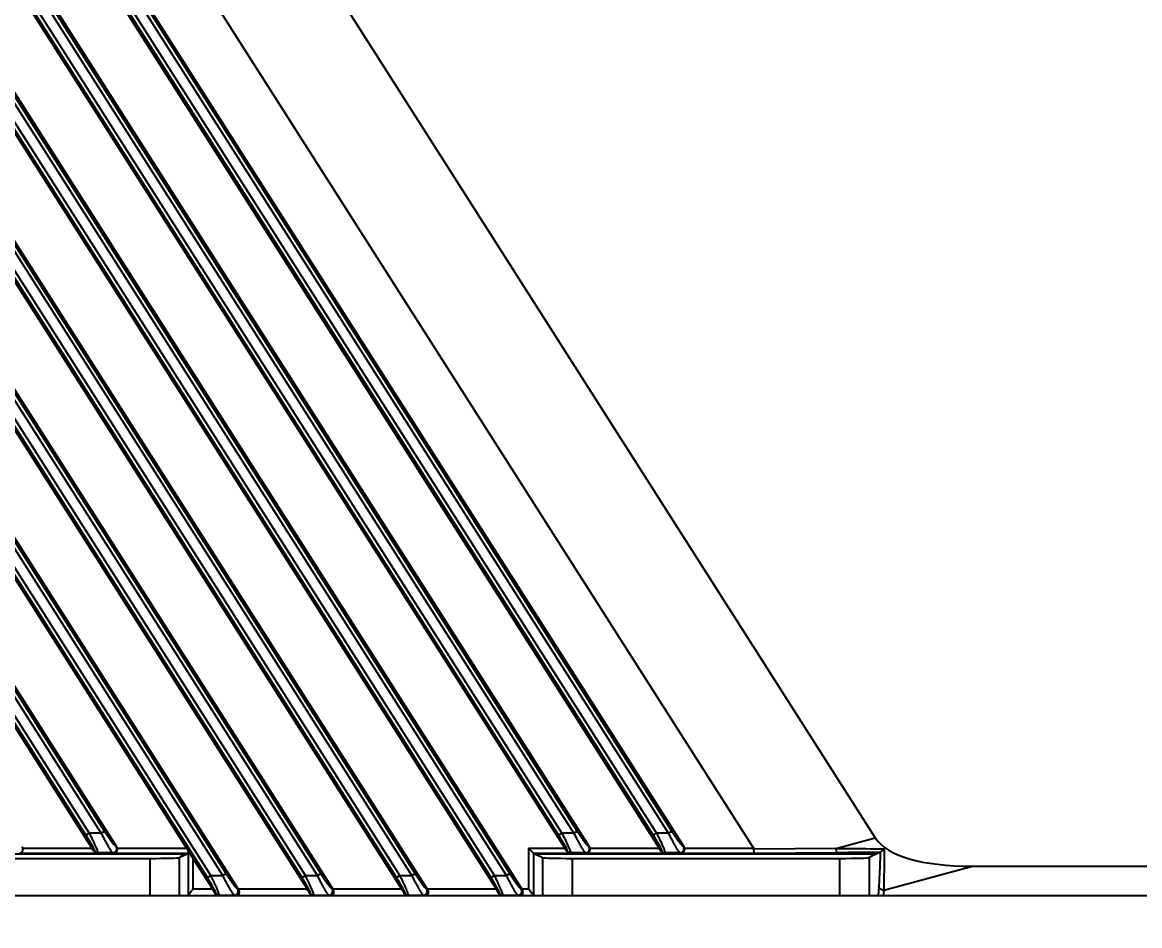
# Model space of a CAD drawing. Header units: millimetres. Extents: x 562 to 17351, y 2396 to 6995.
# Drawn here: x 2586.6 to 2700.1, y 3504.9 to 3596.7 of the extents above; entities that cross this region are included whole.
import ezdxf

# ---------------------------------------------------------------- set-up
doc = ezdxf.new("R2010")
doc.units = ezdxf.units.MM
doc.styles.get("Standard").update_dxf_attribs({"font": 'arial.ttf'})
doc.dimstyles.new('缩小5倍', dxfattribs={"dimtxt": 40, "dimasz": 20, "dimexe": 1, "dimexo": 0.2, "dimgap": 0, "dimtad": 1, "dimtoh": 1, "dimdec": 1, "dimzin": 9, "dimdsep": 46, "dimtxsty": 'Standard', "dimblk": '_FILLED', "dimcen": 0.2, "dimclrd": 256, "dimclre": 256, "dimclrt": 256, "dimadec": 1, "dimazin": 2, "dimtfac": 1, "dimtdec": 1, "dimtofl": 0, "dimtmove": 0, "dimatfit": 3, "dimldrblk": '_FILLED', "dimfxl": 1, "dimtolj": 1, "dimtzin": 0, "dimarcsym": 0})

# ---------------------------------------------------------------- blocks, each defined once
blk = doc.blocks.new('_FILLED')
at = {"color": 0, "linetype": 'ByBlock'}
blk.add_solid([(0, 0), (-1, 0.15), (-1, -0.15)], dxfattribs=at)
blk = doc.blocks.new('*D28')
at = {"lineweight": -2, "transparency": 16777216}
for p, q in [((3031.32, 3532.95), (3031.72, 3532.95)), ((3031.52, 3532.75), (3031.52, 3533.15)), ((2996.33, 3424.59), (3024.11, 3510.13)), ((2595.78, 3424.59), (2996.33, 3424.59))]:
    blk.add_line(p, q, dxfattribs=at)
at = {"layer": 'Defpoints', "color": 0, "transparency": 16777216}
for p in [(3032.76, 3536.76), (3030.28, 3529.15)]:
    blk.add_point(p, dxfattribs=at)
at = {"lineweight": -2, "transparency": 16777216, "xscale": 20, "yscale": 20, "zscale": 20, "rotation": 72.00816518130578}
blk.add_blockref('_FILLED', (3030.28, 3529.15), dxfattribs=at)
at = {"lineweight": 5, "transparency": 16777216, "insert": (2796.05, 3450.88), "char_height": 40, "attachment_point": 5}
blk.add_mtext('\\A1;4-∅8mm [∅3/8"]', dxfattribs=at)

msp = doc.modelspace()

# ---------------------------------------------------------------- linework, layer by layer
at = {"color": 7, "linetype": 'Continuous'}
for p, q in [((2468.914, 3814.088), (2660.863, 3512.788)), ((2485.091, 3809.168), (2673.232, 3513.846)), ((2653.811, 3512.914), (2467.254, 3805.75)), ((2652.225, 3514.315), (2468.571, 3802.594)), ((2652.561, 3514.529), (2468.907, 3802.808)), ((2467.22, 3801.709), (2651.283, 3512.788)), ((2468.235, 3800.463), (2650.668, 3514.101)), ((2468.571, 3800.677), (2651.004, 3514.315)), ((2644.207, 3512.914), (2467.254, 3790.674)), ((2642.957, 3514.529), (2468.907, 3787.732)), ((2467.22, 3786.634), (2641.679, 3512.788)), ((2642.621, 3514.315), (2468.571, 3787.518)), ((2468.571, 3785.602), (2641.4, 3514.315)), ((2468.235, 3785.388), (2641.064, 3514.101)), ((2637.317, 3508.654), (2467.254, 3775.599)), ((2635.762, 3510.005), (2468.571, 3772.443)), ((2636.098, 3510.219), (2468.907, 3772.657)), ((2467.22, 3771.559), (2634.708, 3508.654)), ((2634.205, 3509.791), (2468.235, 3770.313)), ((2634.541, 3510.005), (2468.571, 3770.527)), ((2627.713, 3508.654), (2467.254, 3760.524)), ((2626.158, 3510.005), (2468.571, 3757.367)), ((2626.494, 3510.219), (2468.907, 3757.581)), ((2467.22, 3756.483), (2625.104, 3508.654)), ((2624.601, 3509.791), (2468.235, 3755.237)), ((2624.937, 3510.005), (2468.571, 3755.451)), ((2618.109, 3508.654), (2467.254, 3745.448)), ((2616.554, 3510.005), (2468.571, 3742.292)), ((2616.89, 3510.219), (2468.907, 3742.506)), ((2614.997, 3509.791), (2468.235, 3740.162)), ((2615.333, 3510.005), (2468.571, 3740.376)), ((2471.354, 3734.918), (2615.5, 3508.654)), ((2608.505, 3508.654), (2471.602, 3723.548)), ((2471.354, 3719.843), (2603.262, 3512.788)), ((2606.95, 3510.005), (2472.88, 3720.452)), ((2607.286, 3510.219), (2473.217, 3720.666)), ((2605.729, 3510.005), (2472.88, 3718.536)), ((2605.393, 3509.791), (2472.544, 3718.322)), ((2596.186, 3512.914), (2471.602, 3708.473)), ((2594.6, 3514.315), (2472.88, 3705.377)), ((2594.936, 3514.529), (2473.217, 3705.591)), ((2471.354, 3704.768), (2593.658, 3512.788)), ((2472.544, 3703.246), (2593.044, 3514.101)), ((2472.88, 3703.461), (2593.38, 3514.315)), ((2593.38, 3514.315), (2593.044, 3514.101)), ((2594.6, 3514.315), (2593.38, 3514.315)), ((2594.6, 3514.315), (2594.936, 3514.529)), ((2641.4, 3514.315), (2641.064, 3514.101)), ((2642.621, 3514.315), (2641.4, 3514.315)), ((2642.621, 3514.315), (2642.957, 3514.529)), ((2651.004, 3514.315), (2650.668, 3514.101)), ((2652.225, 3514.315), (2651.004, 3514.315)), ((2652.225, 3514.315), (2652.561, 3514.529)), ((2669.216, 3512.764), (2673.232, 3513.846)), ((2563.67, 3512.202), (2603.272, 3512.202)), ((2586.302, 3512.288), (2594.146, 3512.288)), ((2586.635, 3512.788), (2593.658, 3512.788)), ((2593.842, 3512.483), (2593.901, 3512.501)), ((2594.237, 3512.315), (2594.146, 3512.288)), ((2595.781, 3512.315), (2594.237, 3512.315)), ((2595.906, 3512.288), (2595.781, 3512.315)), ((2595.906, 3512.288), (2603.446, 3512.288)), ((2596.186, 3512.914), (2596.117, 3512.929)), ((2596.239, 3512.788), (2603.262, 3512.788)), ((2602.52, 3511.826), (2603.446, 3512.288)), ((2603.446, 3512.289), (2603.512, 3512.355)), ((2603.446, 3507.991), (2603.446, 3512.289)), ((2638.005, 3512.788), (2638.504, 3512.289)), ((2638.005, 3512.788), (2641.679, 3512.788)), ((2638.005, 3512.788), (2638.005, 3508.654)), ((2638.504, 3512.289), (2638.504, 3507.991)), ((2638.505, 3512.288), (2639.431, 3511.826)), ((2638.505, 3512.288), (2642.167, 3512.288)), ((2638.678, 3512.202), (2673.361, 3512.202)), ((2641.862, 3512.483), (2641.921, 3512.501)), ((2642.257, 3512.315), (2642.167, 3512.288)), ((2643.801, 3512.315), (2642.257, 3512.315)), ((2643.926, 3512.288), (2643.801, 3512.315)), ((2643.926, 3512.288), (2651.771, 3512.288)), ((2644.207, 3512.914), (2644.137, 3512.929)), ((2644.259, 3512.788), (2651.283, 3512.788)), ((2651.466, 3512.483), (2651.525, 3512.501)), ((2651.861, 3512.315), (2651.771, 3512.288)), ((2653.405, 3512.315), (2651.861, 3512.315)), ((2653.53, 3512.288), (2653.405, 3512.315)), ((2653.53, 3512.288), (2660.968, 3512.288)), ((2653.811, 3512.914), (2653.741, 3512.929)), ((2653.864, 3512.788), (2660.863, 3512.788)), ((2669.216, 3512.764), (2660.894, 3512.697)), ((2660.968, 3512.288), (2669.361, 3512.356)), ((2673.733, 3512.387), (2672.608, 3511.826)), ((2567.419, 3511.751), (2599.524, 3511.751)), ((2599.524, 3511.751), (2599.524, 3507.954)), ((2602.52, 3511.826), (2602.52, 3507.954)), ((2603.946, 3511.716), (2605.896, 3508.654)), ((2603.946, 3508.654), (2603.946, 3511.716)), ((2639.431, 3511.826), (2639.431, 3507.954)), ((2642.427, 3511.751), (2669.612, 3511.751)), ((2642.427, 3511.751), (2642.427, 3507.954)), ((2669.612, 3511.751), (2669.612, 3507.954)), ((2672.608, 3511.826), (2672.608, 3507.954)), ((2674.085, 3508.524), (2683.102, 3510.954)), ((2683.102, 3510.954), (2703.289, 3510.954)), ((2605.393, 3509.791), (2605.729, 3510.005)), ((2605.729, 3510.005), (2606.95, 3510.005)), ((2606.95, 3510.005), (2607.286, 3510.219)), ((2614.997, 3509.791), (2615.333, 3510.005)), ((2615.333, 3510.005), (2616.554, 3510.005)), ((2616.554, 3510.005), (2616.89, 3510.219)), ((2624.601, 3509.791), (2624.937, 3510.005)), ((2624.937, 3510.005), (2626.158, 3510.005)), ((2626.158, 3510.005), (2626.494, 3510.219)), ((2634.205, 3509.791), (2634.541, 3510.005)), ((2634.541, 3510.005), (2635.762, 3510.005)), ((2635.762, 3510.005), (2636.098, 3510.219)), ((2603.946, 3508.654), (2605.896, 3508.654)), ((2608.561, 3508.566), (2608.453, 3508.625)), ((2608.505, 3508.654), (2615.5, 3508.654)), ((2618.165, 3508.566), (2618.057, 3508.625)), ((2618.109, 3508.654), (2625.104, 3508.654)), ((2627.769, 3508.566), (2627.661, 3508.625)), ((2627.713, 3508.654), (2634.708, 3508.654)), ((2637.373, 3508.566), (2637.265, 3508.625)), ((2637.317, 3508.654), (2638.005, 3508.654)), ((2673.585, 3508.924), (2673.518, 3507.954)), ((2674.085, 3508.524), (2674.045, 3507.954)), ((3066.52, 3507.954), (2467.02, 3507.954)), ((2606.213, 3508.116), (2606.257, 3508.197)), ((2606.561, 3507.954), (2606.593, 3508.013)), ((2606.593, 3508.013), (2608.117, 3508.013)), ((2608.224, 3507.954), (2608.117, 3508.013)), ((2615.817, 3508.116), (2615.861, 3508.197)), ((2616.165, 3507.954), (2616.197, 3508.013)), ((2616.197, 3508.013), (2617.721, 3508.013)), ((2617.828, 3507.954), (2617.721, 3508.013)), ((2625.421, 3508.116), (2625.465, 3508.197)), ((2625.769, 3507.954), (2625.801, 3508.013)), ((2625.801, 3508.013), (2627.325, 3508.013)), ((2627.432, 3507.954), (2627.325, 3508.013)), ((2635.025, 3508.116), (2635.069, 3508.197)), ((2635.373, 3507.954), (2635.405, 3508.013)), ((2635.405, 3508.013), (2636.929, 3508.013)), ((2637.037, 3507.954), (2636.929, 3508.013))]:
    msp.add_line(p, q, dxfattribs=at)
for centre, radius, start, end in [((2594.238, 3512.715), 0.399, 212.32071, 269.80892), ((2642.259, 3512.715), 0.399, 212.32071, 269.80892), ((2651.863, 3512.715), 0.399, 212.32071, 269.80892), ((2606.595, 3508.415), 0.402, 212.75676, 269.74324), ((2616.199, 3508.415), 0.402, 212.75676, 269.74324), ((2625.803, 3508.415), 0.402, 212.75676, 269.74324), ((2635.407, 3508.415), 0.402, 212.75676, 269.74324)]:
    msp.add_arc(centre, radius, start, end, dxfattribs=at)
at = {"color": 4, "linetype": 'Continuous'}
msp.add_arc((2605.52, 3518.829), 7.25, 246.1092, 249.33201, dxfattribs=at)
at = {"color": 7, "linetype": 'Continuous'}
for centre, major_axis, ratio, start_param, end_param in [((2696.46, 3520.954), (23.565, 6.351), 0.3277947, -3.0391234, -2.2589205), ((2586.242, 3512.701), (0.394, -0.086), 0.9924925, 0.4347232, 0.7775916), ((2593.606, 3512.788), (-0.321, 0.499), 0.0736236, -2.2732475, -1.6180256), ((2595.846, 3512.701), (0.394, -0.086), 0.9924925, 0.4347232, 0.7775916), ((2603.21, 3512.788), (-0.321, 0.499), 0.0736236, -2.666081, -1.6180256), ((2603.445, 3512.788), (0, 0.5), 0.0524078, -3.1154127, -3.0892328), ((2603.946, 3511.634), (-0.499, 0.789), 0.0467525, -1.496981, -0.4489256), ((2638.505, 3512.788), (0, 0.5), 0.0524078, -3.1939525, -3.1677726), ((2641.627, 3512.788), (-0.321, 0.499), 0.0736236, -2.2732475, -1.6180256), ((2643.866, 3512.701), (0.394, -0.086), 0.9924925, 0.4347232, 0.7775916), ((2651.231, 3512.788), (-0.321, 0.499), 0.0736236, -2.2732475, -1.6180256), ((2653.471, 3512.701), (0.394, -0.086), 0.9924925, 0.4347232, 0.7775916), ((2659.233, 3512.788), (1.661, -0.105), 0.2943369, 0.0280453, 0.2115551), ((2599.524, 3511.83), (3, 0), 0.0261859, -1.5707963, -0.0523599), ((2642.427, 3511.83), (3, 0), 0.0261859, -3.0892328, -1.5707963), ((2669.612, 3511.83), (3, 0), 0.0261859, -1.5707963, -0.0523599), ((2605.824, 3508.654), (-0.449, 0.699), 0.0736236, -2.493847, -1.6180256), ((2608.577, 3508.654), (-0.449, 0.699), 0.0736236, 1.5235671, 1.649478), ((2615.428, 3508.654), (-0.449, 0.699), 0.0736236, -2.493847, -1.6180256), ((2618.181, 3508.654), (-0.449, 0.699), 0.0736236, 1.5235671, 1.649478), ((2625.032, 3508.654), (-0.449, 0.699), 0.0736236, -2.493847, -1.6180256), ((2627.785, 3508.654), (-0.449, 0.699), 0.0736236, 1.5235671, 1.649478), ((2634.636, 3508.654), (-0.449, 0.699), 0.0736236, -2.493847, -1.6180256), ((2637.39, 3508.654), (-0.449, 0.699), 0.0736236, 1.5235671, 1.649478), ((2603.434, 3508.654), (0, 0.7), 0.0524078, -3.1415927, -2.8125923), ((2638.516, 3508.654), (0, 0.7), 0.0524078, -3.470593, -3.1415927)]:
    msp.add_ellipse(centre, major_axis=major_axis, ratio=ratio, start_param=start_param, end_param=end_param, dxfattribs=at)
for points, knots in [([(2593.38, 3514.315), (2593.441, 3514.195), (2593.56, 3513.957), (2593.704, 3513.661), (2593.813, 3513.431), (2593.889, 3513.267), (2593.96, 3513.111), (2594.025, 3512.964), (2594.083, 3512.828), (2594.126, 3512.723), (2594.156, 3512.645), (2594.176, 3512.592), (2594.193, 3512.544), (2594.209, 3512.5), (2594.221, 3512.46), (2594.231, 3512.425), (2594.239, 3512.394), (2594.244, 3512.369), (2594.246, 3512.351), (2594.246, 3512.339), (2594.246, 3512.331), (2594.245, 3512.326), (2594.243, 3512.321), (2594.24, 3512.317), (2594.238, 3512.316), (2594.237, 3512.315)], [0, 0, 0, 0, 0.1847264, 0.3644037, 0.4506539, 0.5335197, 0.6122046, 0.6858693, 0.7536434, 0.8146444, 0.8423336, 0.8680089, 0.8915729, 0.9129328, 0.9320092, 0.9487303, 0.9630447, 0.9749194, 0.9843582, 0.9881849, 0.9914385, 0.994155, 0.9963991, 0.9982851, 1, 1, 1, 1]), ([(2595.781, 3512.315), (2595.779, 3512.316), (2595.775, 3512.318), (2595.769, 3512.321), (2595.762, 3512.326), (2595.752, 3512.334), (2595.738, 3512.348), (2595.719, 3512.37), (2595.697, 3512.395), (2595.664, 3512.439), (2595.617, 3512.505), (2595.556, 3512.597), (2595.488, 3512.705), (2595.414, 3512.826), (2595.334, 3512.96), (2595.25, 3513.105), (2595.162, 3513.26), (2595.072, 3513.423), (2594.947, 3513.652), (2594.788, 3513.95), (2594.663, 3514.192), (2594.6, 3514.315)], [0, 0, 0, 0, 0.0024434, 0.0053904, 0.00888, 0.0129329, 0.0227628, 0.0349021, 0.0493224, 0.0659715, 0.105666, 0.15334, 0.2082702, 0.2697063, 0.3369011, 0.409127, 0.4856827, 0.5658959, 0.6491262, 0.822164, 1, 1, 1, 1]), ([(2596.117, 3512.929), (2596.115, 3512.93), (2596.111, 3512.931), (2596.102, 3512.935), (2596.089, 3512.944), (2596.072, 3512.957), (2596.052, 3512.975), (2596.03, 3512.997), (2595.996, 3513.033), (2595.948, 3513.088), (2595.885, 3513.164), (2595.815, 3513.252), (2595.74, 3513.351), (2595.66, 3513.459), (2595.576, 3513.575), (2595.458, 3513.742), (2595.306, 3513.964), (2595.121, 3514.242), (2594.998, 3514.432), (2594.936, 3514.529)], [0, 0, 0, 0, 0.002893, 0.0063222, 0.0148988, 0.0258448, 0.0391519, 0.0547663, 0.072609, 0.1145865, 0.1642519, 0.2207346, 0.2831851, 0.3508038, 0.4228526, 0.498652, 0.6590536, 0.8275237, 1, 1, 1, 1]), ([(2641.4, 3514.315), (2641.461, 3514.195), (2641.581, 3513.957), (2641.724, 3513.661), (2641.833, 3513.431), (2641.909, 3513.267), (2641.98, 3513.111), (2642.045, 3512.964), (2642.103, 3512.828), (2642.146, 3512.723), (2642.177, 3512.645), (2642.196, 3512.592), (2642.214, 3512.544), (2642.229, 3512.5), (2642.242, 3512.46), (2642.252, 3512.425), (2642.259, 3512.394), (2642.264, 3512.369), (2642.267, 3512.351), (2642.267, 3512.339), (2642.266, 3512.331), (2642.265, 3512.326), (2642.263, 3512.321), (2642.261, 3512.317), (2642.258, 3512.316), (2642.257, 3512.315)], [0, 0, 0, 0, 0.1847264, 0.3644037, 0.4506539, 0.5335197, 0.6122046, 0.6858693, 0.7536434, 0.8146444, 0.8423336, 0.8680089, 0.8915729, 0.9129328, 0.9320092, 0.9487303, 0.9630447, 0.9749194, 0.9843582, 0.9881849, 0.9914385, 0.994155, 0.9963991, 0.9982851, 1, 1, 1, 1]), ([(2643.801, 3512.315), (2643.799, 3512.316), (2643.795, 3512.318), (2643.79, 3512.321), (2643.783, 3512.326), (2643.772, 3512.334), (2643.758, 3512.348), (2643.739, 3512.37), (2643.718, 3512.395), (2643.684, 3512.439), (2643.638, 3512.505), (2643.577, 3512.597), (2643.508, 3512.705), (2643.434, 3512.826), (2643.354, 3512.96), (2643.27, 3513.105), (2643.183, 3513.26), (2643.092, 3513.423), (2642.967, 3513.652), (2642.809, 3513.95), (2642.683, 3514.192), (2642.621, 3514.315)], [0, 0, 0, 0, 0.0024434, 0.0053904, 0.00888, 0.0129329, 0.0227628, 0.0349021, 0.0493224, 0.0659715, 0.105666, 0.15334, 0.2082702, 0.2697063, 0.3369011, 0.409127, 0.4856827, 0.5658959, 0.6491262, 0.822164, 1, 1, 1, 1]), ([(2644.137, 3512.929), (2644.135, 3512.93), (2644.131, 3512.931), (2644.122, 3512.935), (2644.11, 3512.944), (2644.092, 3512.957), (2644.073, 3512.975), (2644.051, 3512.997), (2644.016, 3513.033), (2643.968, 3513.088), (2643.905, 3513.164), (2643.836, 3513.252), (2643.761, 3513.351), (2643.681, 3513.459), (2643.597, 3513.575), (2643.479, 3513.742), (2643.326, 3513.964), (2643.141, 3514.242), (2643.018, 3514.432), (2642.957, 3514.529)], [0, 0, 0, 0, 0.002893, 0.0063222, 0.0148988, 0.0258448, 0.0391519, 0.0547663, 0.072609, 0.1145865, 0.1642519, 0.2207346, 0.2831851, 0.3508038, 0.4228526, 0.498652, 0.6590536, 0.8275237, 1, 1, 1, 1]), ([(2651.004, 3514.315), (2651.065, 3514.195), (2651.185, 3513.957), (2651.329, 3513.661), (2651.437, 3513.431), (2651.514, 3513.267), (2651.584, 3513.111), (2651.649, 3512.964), (2651.707, 3512.828), (2651.75, 3512.723), (2651.781, 3512.645), (2651.8, 3512.592), (2651.818, 3512.544), (2651.833, 3512.5), (2651.846, 3512.46), (2651.856, 3512.425), (2651.863, 3512.394), (2651.868, 3512.369), (2651.871, 3512.351), (2651.871, 3512.339), (2651.87, 3512.331), (2651.869, 3512.326), (2651.867, 3512.321), (2651.865, 3512.317), (2651.863, 3512.316), (2651.861, 3512.315)], [0, 0, 0, 0, 0.1847264, 0.3644037, 0.4506539, 0.5335197, 0.6122046, 0.6858693, 0.7536434, 0.8146444, 0.8423336, 0.8680089, 0.8915729, 0.9129328, 0.9320092, 0.9487303, 0.9630447, 0.9749194, 0.9843582, 0.9881849, 0.9914385, 0.994155, 0.9963991, 0.9982851, 1, 1, 1, 1]), ([(2653.405, 3512.315), (2653.403, 3512.316), (2653.4, 3512.318), (2653.394, 3512.321), (2653.387, 3512.326), (2653.377, 3512.334), (2653.362, 3512.348), (2653.343, 3512.37), (2653.322, 3512.395), (2653.289, 3512.439), (2653.242, 3512.505), (2653.181, 3512.597), (2653.112, 3512.705), (2653.038, 3512.826), (2652.959, 3512.96), (2652.875, 3513.105), (2652.787, 3513.26), (2652.696, 3513.423), (2652.571, 3513.652), (2652.413, 3513.95), (2652.287, 3514.192), (2652.225, 3514.315)], [0, 0, 0, 0, 0.0024434, 0.0053904, 0.00888, 0.0129329, 0.0227628, 0.0349021, 0.0493224, 0.0659715, 0.105666, 0.15334, 0.2082702, 0.2697063, 0.3369011, 0.409127, 0.4856827, 0.5658959, 0.6491262, 0.822164, 1, 1, 1, 1]), ([(2653.741, 3512.929), (2653.74, 3512.93), (2653.735, 3512.931), (2653.726, 3512.935), (2653.714, 3512.944), (2653.697, 3512.957), (2653.677, 3512.975), (2653.655, 3512.997), (2653.62, 3513.033), (2653.572, 3513.088), (2653.509, 3513.164), (2653.44, 3513.252), (2653.365, 3513.351), (2653.285, 3513.459), (2653.201, 3513.575), (2653.083, 3513.742), (2652.93, 3513.964), (2652.746, 3514.242), (2652.622, 3514.432), (2652.561, 3514.529)], [0, 0, 0, 0, 0.002893, 0.0063222, 0.0148988, 0.0258448, 0.0391519, 0.0547663, 0.072609, 0.1145865, 0.1642519, 0.2207346, 0.2831851, 0.3508038, 0.4228526, 0.498652, 0.6590536, 0.8275237, 1, 1, 1, 1]), ([(2593.044, 3514.101), (2593.103, 3514.007), (2593.219, 3513.822), (2593.36, 3513.591), (2593.468, 3513.409), (2593.544, 3513.279), (2593.615, 3513.154), (2593.68, 3513.036), (2593.739, 3512.926), (2593.783, 3512.84), (2593.815, 3512.776), (2593.835, 3512.732), (2593.854, 3512.692), (2593.87, 3512.655), (2593.883, 3512.622), (2593.894, 3512.593), (2593.902, 3512.567), (2593.907, 3512.546), (2593.91, 3512.531), (2593.91, 3512.521), (2593.91, 3512.515), (2593.909, 3512.51), (2593.907, 3512.506), (2593.904, 3512.503), (2593.902, 3512.502), (2593.901, 3512.501)], [0, 0, 0, 0, 0.1814375, 0.3586048, 0.4440982, 0.5266153, 0.6053835, 0.6795513, 0.7481905, 0.8103123, 0.8386119, 0.8649014, 0.8890594, 0.9109688, 0.9305265, 0.9476404, 0.9622431, 0.9742957, 0.9838097, 0.9876484, 0.9909096, 0.9936486, 0.9959617, 0.9980055, 1, 1, 1, 1]), ([(2641.064, 3514.101), (2641.123, 3514.007), (2641.24, 3513.822), (2641.381, 3513.591), (2641.488, 3513.409), (2641.564, 3513.279), (2641.635, 3513.154), (2641.7, 3513.036), (2641.759, 3512.926), (2641.804, 3512.84), (2641.835, 3512.776), (2641.856, 3512.732), (2641.874, 3512.692), (2641.89, 3512.655), (2641.903, 3512.622), (2641.914, 3512.593), (2641.922, 3512.567), (2641.928, 3512.546), (2641.93, 3512.531), (2641.931, 3512.521), (2641.93, 3512.515), (2641.929, 3512.51), (2641.927, 3512.506), (2641.925, 3512.503), (2641.922, 3512.502), (2641.921, 3512.501)], [0, 0, 0, 0, 0.1814375, 0.3586048, 0.4440982, 0.5266153, 0.6053835, 0.6795513, 0.7481905, 0.8103123, 0.8386119, 0.8649014, 0.8890594, 0.9109688, 0.9305265, 0.9476404, 0.9622431, 0.9742957, 0.9838097, 0.9876484, 0.9909096, 0.9936486, 0.9959617, 0.9980055, 1, 1, 1, 1]), ([(2650.668, 3514.101), (2650.727, 3514.007), (2650.844, 3513.822), (2650.985, 3513.591), (2651.092, 3513.409), (2651.168, 3513.279), (2651.239, 3513.154), (2651.304, 3513.036), (2651.363, 3512.926), (2651.408, 3512.84), (2651.439, 3512.776), (2651.46, 3512.732), (2651.478, 3512.692), (2651.494, 3512.655), (2651.508, 3512.622), (2651.518, 3512.593), (2651.527, 3512.567), (2651.532, 3512.546), (2651.534, 3512.531), (2651.535, 3512.521), (2651.534, 3512.515), (2651.533, 3512.51), (2651.531, 3512.506), (2651.529, 3512.503), (2651.526, 3512.502), (2651.525, 3512.501)], [0, 0, 0, 0, 0.1814375, 0.3586048, 0.4440982, 0.5266153, 0.6053835, 0.6795513, 0.7481905, 0.8103123, 0.8386119, 0.8649014, 0.8890594, 0.9109688, 0.9305265, 0.9476404, 0.9622431, 0.9742957, 0.9838097, 0.9876484, 0.9909096, 0.9936486, 0.9959617, 0.9980055, 1, 1, 1, 1]), ([(2586.302, 3512.288), (2586.324, 3512.289), (2586.37, 3512.296), (2586.436, 3512.321), (2586.499, 3512.361), (2586.545, 3512.407), (2586.577, 3512.452), (2586.608, 3512.505), (2586.636, 3512.581), (2586.65, 3512.682), (2586.643, 3512.753), (2586.635, 3512.788)], [0, 0, 0, 0, 0.0987932, 0.2008379, 0.3086535, 0.4247879, 0.4868367, 0.5518386, 0.6910701, 0.8419789, 1, 1, 1, 1]), ([(2593.842, 3512.483), (2593.859, 3512.453), (2593.899, 3512.398), (2593.976, 3512.336), (2594.059, 3512.299), (2594.118, 3512.289), (2594.146, 3512.288)], [0, 0, 0, 0, 0.2809338, 0.5357135, 0.7727081, 1, 1, 1, 1]), ([(2595.781, 3512.315), (2595.816, 3512.316), (2595.887, 3512.325), (2595.985, 3512.368), (2596.069, 3512.434), (2596.133, 3512.521), (2596.171, 3512.621), (2596.183, 3512.728), (2596.165, 3512.834), (2596.136, 3512.899), (2596.117, 3512.929)], [0, 0, 0, 0, 0.1244875, 0.2491662, 0.3740992, 0.4992535, 0.6245427, 0.7498432, 0.8750206, 1, 1, 1, 1]), ([(2595.906, 3512.288), (2595.928, 3512.289), (2595.974, 3512.296), (2596.04, 3512.321), (2596.103, 3512.361), (2596.149, 3512.407), (2596.181, 3512.452), (2596.212, 3512.505), (2596.24, 3512.581), (2596.254, 3512.682), (2596.247, 3512.753), (2596.239, 3512.788)], [0, 0, 0, 0, 0.0987932, 0.2008379, 0.3086535, 0.4247879, 0.4868367, 0.5518386, 0.6910701, 0.8419789, 1, 1, 1, 1]), ([(2641.862, 3512.483), (2641.879, 3512.453), (2641.92, 3512.398), (2641.996, 3512.336), (2642.08, 3512.299), (2642.138, 3512.289), (2642.167, 3512.288)], [0, 0, 0, 0, 0.2809338, 0.5357135, 0.7727081, 1, 1, 1, 1]), ([(2643.801, 3512.315), (2643.836, 3512.316), (2643.907, 3512.325), (2644.006, 3512.368), (2644.09, 3512.434), (2644.153, 3512.521), (2644.192, 3512.621), (2644.203, 3512.728), (2644.186, 3512.834), (2644.156, 3512.899), (2644.137, 3512.929)], [0, 0, 0, 0, 0.1244875, 0.2491662, 0.3740992, 0.4992535, 0.6245427, 0.7498432, 0.8750206, 1, 1, 1, 1]), ([(2643.926, 3512.288), (2643.949, 3512.289), (2643.994, 3512.296), (2644.06, 3512.321), (2644.123, 3512.361), (2644.169, 3512.407), (2644.202, 3512.452), (2644.232, 3512.505), (2644.261, 3512.581), (2644.275, 3512.682), (2644.267, 3512.753), (2644.259, 3512.788)], [0, 0, 0, 0, 0.0987932, 0.2008379, 0.3086535, 0.4247879, 0.4868367, 0.5518386, 0.6910701, 0.8419789, 1, 1, 1, 1]), ([(2651.466, 3512.483), (2651.483, 3512.453), (2651.524, 3512.398), (2651.601, 3512.336), (2651.684, 3512.299), (2651.742, 3512.289), (2651.771, 3512.288)], [0, 0, 0, 0, 0.2809338, 0.5357135, 0.7727081, 1, 1, 1, 1]), ([(2653.405, 3512.315), (2653.441, 3512.316), (2653.511, 3512.325), (2653.61, 3512.368), (2653.694, 3512.434), (2653.757, 3512.521), (2653.796, 3512.621), (2653.807, 3512.728), (2653.79, 3512.834), (2653.76, 3512.899), (2653.741, 3512.929)], [0, 0, 0, 0, 0.1244875, 0.2491662, 0.3740992, 0.4992535, 0.6245427, 0.7498432, 0.8750206, 1, 1, 1, 1]), ([(2653.53, 3512.288), (2653.553, 3512.289), (2653.598, 3512.296), (2653.664, 3512.321), (2653.727, 3512.361), (2653.773, 3512.407), (2653.806, 3512.452), (2653.836, 3512.505), (2653.865, 3512.581), (2653.879, 3512.682), (2653.872, 3512.753), (2653.864, 3512.788)], [0, 0, 0, 0, 0.0987932, 0.2008379, 0.3086535, 0.4247879, 0.4868367, 0.5518386, 0.6910701, 0.8419789, 1, 1, 1, 1]), ([(2660.968, 3512.288), (2660.965, 3512.289), (2660.962, 3512.29), (2660.958, 3512.294), (2660.953, 3512.299), (2660.948, 3512.308), (2660.942, 3512.322), (2660.936, 3512.339), (2660.93, 3512.359), (2660.925, 3512.382), (2660.918, 3512.418), (2660.91, 3512.47), (2660.903, 3512.54), (2660.897, 3512.616), (2660.895, 3512.669), (2660.894, 3512.697)], [0, 0, 0, 0, 0.0165507, 0.0265383, 0.0379915, 0.0658269, 0.100718, 0.142844, 0.1921394, 0.2484195, 0.3113858, 0.4558538, 0.62189, 0.8049889, 1, 1, 1, 1]), ([(2669.216, 3512.764), (2669.218, 3512.737), (2669.223, 3512.684), (2669.234, 3512.607), (2669.248, 3512.538), (2669.263, 3512.486), (2669.277, 3512.45), (2669.288, 3512.426), (2669.299, 3512.406), (2669.311, 3512.389), (2669.322, 3512.376), (2669.335, 3512.365), (2669.347, 3512.358), (2669.356, 3512.356), (2669.361, 3512.356)], [0, 0, 0, 0, 0.1818947, 0.3538143, 0.5113538, 0.6508236, 0.7128684, 0.7694208, 0.820355, 0.8656707, 0.905581, 0.9405908, 0.9715976, 1, 1, 1, 1]), ([(2669.216, 3512.764), (2669.623, 3512.761), (2671.26, 3512.748), (2672.896, 3512.733), (2674.125, 3512.722)], [0, 0, 0, 0, 0.2487862, 1, 1, 1, 1]), ([(2669.361, 3512.356), (2669.724, 3512.359), (2671.184, 3512.371), (2672.643, 3512.381), (2673.739, 3512.389)], [0, 0, 0, 0, 0.2489581, 1, 1, 1, 1]), ([(2673.733, 3512.387), (2673.725, 3512.057), (2673.707, 3511.421), (2673.673, 3510.509), (2673.634, 3509.685), (2673.602, 3509.166), (2673.585, 3508.924)], [0, 0, 0, 0, 0.2862627, 0.550578, 0.7894912, 1, 1, 1, 1]), ([(2673.733, 3512.387), (2673.733, 3512.388), (2673.736, 3512.388), (2673.738, 3512.389), (2673.739, 3512.389)], [0, 0, 0, 0, 0.3828993, 1, 1, 1, 1]), ([(2673.739, 3512.389), (2673.741, 3512.389), (2673.744, 3512.39), (2673.752, 3512.393), (2673.763, 3512.4), (2673.779, 3512.41), (2673.797, 3512.423), (2673.817, 3512.439), (2673.839, 3512.457), (2673.863, 3512.477), (2673.898, 3512.507), (2673.944, 3512.549), (2674.001, 3512.602), (2674.062, 3512.661), (2674.104, 3512.701), (2674.125, 3512.722)], [0, 0, 0, 0, 0.0088649, 0.0199981, 0.0488289, 0.0857376, 0.1298089, 0.180206, 0.2361819, 0.297108, 0.3624526, 0.5045976, 0.6596523, 0.8254228, 1, 1, 1, 1]), ([(2674.125, 3512.722), (2674.126, 3512.319), (2674.126, 3511.543), (2674.119, 3510.434), (2674.106, 3509.438), (2674.093, 3508.814), (2674.085, 3508.524)], [0, 0, 0, 0, 0.2882255, 0.5539711, 0.7925583, 1, 1, 1, 1]), ([(2606.257, 3508.197), (2606.258, 3508.2), (2606.26, 3508.205), (2606.26, 3508.213), (2606.259, 3508.223), (2606.257, 3508.238), (2606.251, 3508.258), (2606.244, 3508.283), (2606.233, 3508.311), (2606.22, 3508.343), (2606.199, 3508.392), (2606.167, 3508.461), (2606.122, 3508.551), (2606.07, 3508.652), (2606.011, 3508.76), (2605.946, 3508.876), (2605.852, 3509.042), (2605.724, 3509.258), (2605.563, 3509.523), (2605.45, 3509.701), (2605.393, 3509.791)], [0, 0, 0, 0, 0.0051314, 0.0084283, 0.0122712, 0.0216835, 0.033464, 0.0476219, 0.0641236, 0.0829053, 0.1038896, 0.1520765, 0.2078463, 0.2702927, 0.3385056, 0.4116126, 0.4887984, 0.6524754, 0.824325, 1, 1, 1, 1]), ([(2606.593, 3508.013), (2606.594, 3508.014), (2606.595, 3508.018), (2606.596, 3508.027), (2606.596, 3508.041), (2606.593, 3508.061), (2606.588, 3508.086), (2606.581, 3508.116), (2606.567, 3508.164), (2606.543, 3508.234), (2606.508, 3508.33), (2606.465, 3508.44), (2606.414, 3508.563), (2606.356, 3508.697), (2606.291, 3508.842), (2606.222, 3508.994), (2606.148, 3509.153), (2606.042, 3509.376), (2605.903, 3509.661), (2605.788, 3509.89), (2605.729, 3510.005)], [0, 0, 0, 0, 0.0023372, 0.0051415, 0.0123088, 0.0216924, 0.0333434, 0.0472622, 0.0634216, 0.1022493, 0.1492985, 0.2039017, 0.2653118, 0.3327447, 0.405412, 0.4825405, 0.5633858, 0.6472451, 0.8213656, 1, 1, 1, 1]), ([(2608.117, 3508.013), (2608.112, 3508.016), (2608.101, 3508.025), (2608.085, 3508.041), (2608.067, 3508.062), (2608.046, 3508.087), (2608.024, 3508.116), (2607.989, 3508.164), (2607.941, 3508.234), (2607.879, 3508.329), (2607.811, 3508.438), (2607.737, 3508.56), (2607.659, 3508.692), (2607.577, 3508.835), (2607.461, 3509.04), (2607.312, 3509.313), (2607.131, 3509.653), (2607.01, 3509.887), (2606.95, 3510.005)], [0, 0, 0, 0, 0.007664, 0.0174775, 0.029447, 0.0435425, 0.0597156, 0.0779058, 0.1200458, 0.1693422, 0.2251303, 0.2867338, 0.3534858, 0.4247389, 0.4998698, 0.6593986, 0.8275444, 1, 1, 1, 1]), ([(2608.453, 3508.625), (2608.448, 3508.628), (2608.437, 3508.635), (2608.42, 3508.649), (2608.401, 3508.666), (2608.38, 3508.687), (2608.356, 3508.712), (2608.32, 3508.752), (2608.271, 3508.809), (2608.208, 3508.887), (2608.139, 3508.976), (2608.065, 3509.075), (2607.986, 3509.181), (2607.905, 3509.295), (2607.79, 3509.459), (2607.643, 3509.674), (2607.464, 3509.942), (2607.345, 3510.126), (2607.286, 3510.219)], [0, 0, 0, 0, 0.0086155, 0.0194551, 0.0325053, 0.0477138, 0.0650086, 0.0843055, 0.1285261, 0.1795992, 0.236742, 0.2992016, 0.3662742, 0.4373094, 0.5117072, 0.6684185, 0.8324019, 1, 1, 1, 1]), ([(2615.861, 3508.197), (2615.863, 3508.2), (2615.864, 3508.205), (2615.864, 3508.213), (2615.863, 3508.223), (2615.861, 3508.238), (2615.855, 3508.258), (2615.848, 3508.283), (2615.837, 3508.311), (2615.825, 3508.343), (2615.803, 3508.392), (2615.771, 3508.461), (2615.726, 3508.551), (2615.674, 3508.652), (2615.615, 3508.76), (2615.55, 3508.876), (2615.456, 3509.042), (2615.328, 3509.258), (2615.167, 3509.523), (2615.054, 3509.701), (2614.997, 3509.791)], [0, 0, 0, 0, 0.0051314, 0.0084283, 0.0122712, 0.0216835, 0.033464, 0.0476219, 0.0641236, 0.0829053, 0.1038896, 0.1520765, 0.2078463, 0.2702927, 0.3385056, 0.4116126, 0.4887984, 0.6524754, 0.824325, 1, 1, 1, 1]), ([(2616.197, 3508.013), (2616.198, 3508.014), (2616.199, 3508.018), (2616.2, 3508.027), (2616.2, 3508.041), (2616.197, 3508.061), (2616.192, 3508.086), (2616.185, 3508.116), (2616.171, 3508.164), (2616.148, 3508.234), (2616.112, 3508.33), (2616.069, 3508.44), (2616.018, 3508.563), (2615.96, 3508.697), (2615.896, 3508.842), (2615.826, 3508.994), (2615.752, 3509.153), (2615.646, 3509.376), (2615.507, 3509.661), (2615.392, 3509.89), (2615.333, 3510.005)], [0, 0, 0, 0, 0.0023372, 0.0051415, 0.0123088, 0.0216924, 0.0333434, 0.0472622, 0.0634216, 0.1022493, 0.1492985, 0.2039017, 0.2653118, 0.3327447, 0.405412, 0.4825405, 0.5633858, 0.6472451, 0.8213656, 1, 1, 1, 1]), ([(2617.721, 3508.013), (2617.716, 3508.016), (2617.706, 3508.025), (2617.689, 3508.041), (2617.671, 3508.062), (2617.65, 3508.087), (2617.628, 3508.116), (2617.593, 3508.164), (2617.545, 3508.234), (2617.483, 3508.329), (2617.415, 3508.438), (2617.342, 3508.56), (2617.263, 3508.692), (2617.181, 3508.835), (2617.066, 3509.04), (2616.916, 3509.313), (2616.735, 3509.653), (2616.614, 3509.887), (2616.554, 3510.005)], [0, 0, 0, 0, 0.007664, 0.0174775, 0.029447, 0.0435425, 0.0597156, 0.0779058, 0.1200458, 0.1693422, 0.2251303, 0.2867338, 0.3534858, 0.4247389, 0.4998698, 0.6593986, 0.8275444, 1, 1, 1, 1]), ([(2618.057, 3508.625), (2618.052, 3508.628), (2618.041, 3508.635), (2618.024, 3508.649), (2618.005, 3508.666), (2617.984, 3508.687), (2617.96, 3508.712), (2617.925, 3508.752), (2617.875, 3508.809), (2617.812, 3508.887), (2617.743, 3508.976), (2617.669, 3509.075), (2617.591, 3509.181), (2617.509, 3509.295), (2617.394, 3509.459), (2617.247, 3509.674), (2617.068, 3509.942), (2616.949, 3510.126), (2616.89, 3510.219)], [0, 0, 0, 0, 0.0086155, 0.0194551, 0.0325053, 0.0477138, 0.0650086, 0.0843055, 0.1285261, 0.1795992, 0.236742, 0.2992016, 0.3662742, 0.4373094, 0.5117072, 0.6684185, 0.8324019, 1, 1, 1, 1]), ([(2625.465, 3508.197), (2625.467, 3508.2), (2625.468, 3508.205), (2625.468, 3508.213), (2625.468, 3508.223), (2625.465, 3508.238), (2625.46, 3508.258), (2625.452, 3508.283), (2625.441, 3508.311), (2625.429, 3508.343), (2625.408, 3508.392), (2625.375, 3508.461), (2625.33, 3508.551), (2625.278, 3508.652), (2625.219, 3508.76), (2625.155, 3508.876), (2625.06, 3509.042), (2624.933, 3509.258), (2624.771, 3509.523), (2624.659, 3509.701), (2624.601, 3509.791)], [0, 0, 0, 0, 0.0051314, 0.0084283, 0.0122712, 0.0216835, 0.033464, 0.0476219, 0.0641236, 0.0829053, 0.1038896, 0.1520765, 0.2078463, 0.2702927, 0.3385056, 0.4116126, 0.4887984, 0.6524754, 0.824325, 1, 1, 1, 1]), ([(2625.801, 3508.013), (2625.802, 3508.014), (2625.803, 3508.018), (2625.804, 3508.027), (2625.804, 3508.041), (2625.801, 3508.061), (2625.796, 3508.086), (2625.789, 3508.116), (2625.775, 3508.164), (2625.752, 3508.234), (2625.716, 3508.33), (2625.673, 3508.44), (2625.622, 3508.563), (2625.564, 3508.697), (2625.5, 3508.842), (2625.43, 3508.994), (2625.356, 3509.153), (2625.25, 3509.376), (2625.111, 3509.661), (2624.996, 3509.89), (2624.937, 3510.005)], [0, 0, 0, 0, 0.0023372, 0.0051415, 0.0123088, 0.0216924, 0.0333434, 0.0472622, 0.0634216, 0.1022493, 0.1492985, 0.2039017, 0.2653118, 0.3327447, 0.405412, 0.4825405, 0.5633858, 0.6472451, 0.8213656, 1, 1, 1, 1]), ([(2627.325, 3508.013), (2627.32, 3508.016), (2627.31, 3508.025), (2627.294, 3508.041), (2627.275, 3508.062), (2627.255, 3508.087), (2627.232, 3508.116), (2627.197, 3508.164), (2627.149, 3508.234), (2627.087, 3508.329), (2627.019, 3508.438), (2626.946, 3508.56), (2626.868, 3508.692), (2626.786, 3508.835), (2626.67, 3509.04), (2626.52, 3509.313), (2626.339, 3509.653), (2626.218, 3509.887), (2626.158, 3510.005)], [0, 0, 0, 0, 0.007664, 0.0174775, 0.029447, 0.0435425, 0.0597156, 0.0779058, 0.1200458, 0.1693422, 0.2251303, 0.2867338, 0.3534858, 0.4247389, 0.4998698, 0.6593986, 0.8275444, 1, 1, 1, 1]), ([(2627.661, 3508.625), (2627.656, 3508.628), (2627.645, 3508.635), (2627.629, 3508.649), (2627.609, 3508.666), (2627.588, 3508.687), (2627.564, 3508.712), (2627.529, 3508.752), (2627.479, 3508.809), (2627.416, 3508.887), (2627.347, 3508.976), (2627.273, 3509.075), (2627.195, 3509.181), (2627.113, 3509.295), (2626.998, 3509.459), (2626.851, 3509.674), (2626.672, 3509.942), (2626.553, 3510.126), (2626.494, 3510.219)], [0, 0, 0, 0, 0.0086155, 0.0194551, 0.0325053, 0.0477138, 0.0650086, 0.0843055, 0.1285261, 0.1795992, 0.236742, 0.2992016, 0.3662742, 0.4373094, 0.5117072, 0.6684185, 0.8324019, 1, 1, 1, 1]), ([(2635.069, 3508.197), (2635.071, 3508.2), (2635.072, 3508.205), (2635.072, 3508.213), (2635.072, 3508.223), (2635.069, 3508.238), (2635.064, 3508.258), (2635.056, 3508.283), (2635.045, 3508.311), (2635.033, 3508.343), (2635.012, 3508.392), (2634.98, 3508.461), (2634.935, 3508.551), (2634.882, 3508.652), (2634.823, 3508.76), (2634.759, 3508.876), (2634.664, 3509.042), (2634.537, 3509.258), (2634.375, 3509.523), (2634.263, 3509.701), (2634.205, 3509.791)], [0, 0, 0, 0, 0.0051314, 0.0084283, 0.0122712, 0.0216835, 0.033464, 0.0476219, 0.0641236, 0.0829053, 0.1038896, 0.1520765, 0.2078463, 0.2702927, 0.3385056, 0.4116126, 0.4887984, 0.6524754, 0.824325, 1, 1, 1, 1]), ([(2635.405, 3508.013), (2635.406, 3508.014), (2635.407, 3508.018), (2635.408, 3508.027), (2635.408, 3508.041), (2635.405, 3508.061), (2635.4, 3508.086), (2635.393, 3508.116), (2635.379, 3508.164), (2635.356, 3508.234), (2635.32, 3508.33), (2635.277, 3508.44), (2635.226, 3508.563), (2635.168, 3508.697), (2635.104, 3508.842), (2635.034, 3508.994), (2634.96, 3509.153), (2634.854, 3509.376), (2634.715, 3509.661), (2634.6, 3509.89), (2634.541, 3510.005)], [0, 0, 0, 0, 0.0023372, 0.0051415, 0.0123088, 0.0216924, 0.0333434, 0.0472622, 0.0634216, 0.1022493, 0.1492985, 0.2039017, 0.2653118, 0.3327447, 0.405412, 0.4825405, 0.5633858, 0.6472451, 0.8213656, 1, 1, 1, 1]), ([(2636.929, 3508.013), (2636.924, 3508.016), (2636.914, 3508.025), (2636.898, 3508.041), (2636.879, 3508.062), (2636.859, 3508.087), (2636.836, 3508.116), (2636.801, 3508.164), (2636.753, 3508.234), (2636.691, 3508.329), (2636.623, 3508.438), (2636.55, 3508.56), (2636.472, 3508.692), (2636.39, 3508.835), (2636.274, 3509.04), (2636.124, 3509.313), (2635.943, 3509.653), (2635.822, 3509.887), (2635.762, 3510.005)], [0, 0, 0, 0, 0.007664, 0.0174775, 0.029447, 0.0435425, 0.0597156, 0.0779058, 0.1200458, 0.1693422, 0.2251303, 0.2867338, 0.3534858, 0.4247389, 0.4998698, 0.6593986, 0.8275444, 1, 1, 1, 1]), ([(2637.265, 3508.625), (2637.26, 3508.628), (2637.249, 3508.635), (2637.233, 3508.649), (2637.213, 3508.666), (2637.192, 3508.687), (2637.168, 3508.712), (2637.133, 3508.752), (2637.084, 3508.809), (2637.02, 3508.887), (2636.951, 3508.976), (2636.877, 3509.075), (2636.799, 3509.181), (2636.717, 3509.295), (2636.602, 3509.459), (2636.455, 3509.674), (2636.276, 3509.942), (2636.158, 3510.126), (2636.098, 3510.219)], [0, 0, 0, 0, 0.0086155, 0.0194551, 0.0325053, 0.0477138, 0.0650086, 0.0843055, 0.1285261, 0.1795992, 0.236742, 0.2992016, 0.3662742, 0.4373094, 0.5117072, 0.6684185, 0.8324019, 1, 1, 1, 1]), ([(2603.946, 3508.654), (2603.918, 3508.622), (2603.864, 3508.557), (2603.783, 3508.461), (2603.706, 3508.368), (2603.632, 3508.277), (2603.575, 3508.204), (2603.535, 3508.149), (2603.508, 3508.111), (2603.485, 3508.076), (2603.469, 3508.049), (2603.459, 3508.029), (2603.453, 3508.015), (2603.449, 3508.003), (2603.447, 3507.995), (2603.446, 3507.991)], [0, 0, 0, 0, 0.1526781, 0.3036189, 0.4507428, 0.5915606, 0.7226265, 0.7830516, 0.839064, 0.8897383, 0.9340603, 0.9535235, 0.9710395, 0.9865366, 1, 1, 1, 1]), ([(2608.117, 3508.013), (2608.152, 3508.013), (2608.222, 3508.024), (2608.319, 3508.067), (2608.403, 3508.134), (2608.466, 3508.22), (2608.505, 3508.32), (2608.516, 3508.426), (2608.5, 3508.531), (2608.471, 3508.596), (2608.453, 3508.625)], [0, 0, 0, 0, 0.1243088, 0.2491368, 0.3744348, 0.5, 0.6255652, 0.7508632, 0.8756912, 1, 1, 1, 1]), ([(2608.55, 3507.954), (2608.547, 3507.954), (2608.543, 3507.954), (2608.539, 3507.955), (2608.536, 3507.957), (2608.533, 3507.958), (2608.531, 3507.961), (2608.53, 3507.965), (2608.531, 3507.969), (2608.532, 3507.974), (2608.535, 3507.981), (2608.539, 3507.99), (2608.545, 3508.001), (2608.552, 3508.013), (2608.56, 3508.026), (2608.568, 3508.041), (2608.579, 3508.062), (2608.593, 3508.092), (2608.609, 3508.132), (2608.622, 3508.176), (2608.632, 3508.225), (2608.637, 3508.277), (2608.637, 3508.334), (2608.63, 3508.392), (2608.616, 3508.452), (2608.593, 3508.511), (2608.573, 3508.548), (2608.561, 3508.566)], [0, 0, 0, 0, 0.012577, 0.0178105, 0.0224146, 0.0265236, 0.0303705, 0.0384219, 0.0431708, 0.0485767, 0.0615596, 0.0774419, 0.0959993, 0.1169777, 0.1401268, 0.1652091, 0.1920647, 0.2506007, 0.3150182, 0.384942, 0.4601362, 0.5403844, 0.6253943, 0.7146758, 0.807485, 0.9029353, 1, 1, 1, 1]), ([(2617.721, 3508.013), (2617.756, 3508.013), (2617.826, 3508.024), (2617.923, 3508.067), (2618.007, 3508.134), (2618.07, 3508.22), (2618.109, 3508.32), (2618.12, 3508.426), (2618.104, 3508.531), (2618.075, 3508.596), (2618.057, 3508.625)], [0, 0, 0, 0, 0.1243088, 0.2491368, 0.3744348, 0.5, 0.6255652, 0.7508632, 0.8756912, 1, 1, 1, 1]), ([(2618.154, 3507.954), (2618.151, 3507.954), (2618.147, 3507.954), (2618.143, 3507.955), (2618.14, 3507.957), (2618.138, 3507.958), (2618.135, 3507.961), (2618.135, 3507.965), (2618.135, 3507.969), (2618.136, 3507.974), (2618.139, 3507.981), (2618.143, 3507.99), (2618.149, 3508.001), (2618.156, 3508.013), (2618.164, 3508.026), (2618.172, 3508.041), (2618.183, 3508.062), (2618.197, 3508.092), (2618.213, 3508.132), (2618.226, 3508.176), (2618.236, 3508.225), (2618.241, 3508.277), (2618.241, 3508.334), (2618.234, 3508.392), (2618.22, 3508.452), (2618.198, 3508.511), (2618.177, 3508.548), (2618.165, 3508.566)], [0, 0, 0, 0, 0.012577, 0.0178105, 0.0224146, 0.0265236, 0.0303705, 0.0384219, 0.0431708, 0.0485767, 0.0615596, 0.0774419, 0.0959993, 0.1169777, 0.1401268, 0.1652091, 0.1920647, 0.2506007, 0.3150182, 0.384942, 0.4601362, 0.5403844, 0.6253943, 0.7146758, 0.807485, 0.9029353, 1, 1, 1, 1]), ([(2627.325, 3508.013), (2627.36, 3508.013), (2627.43, 3508.024), (2627.527, 3508.067), (2627.611, 3508.134), (2627.674, 3508.22), (2627.713, 3508.32), (2627.725, 3508.426), (2627.708, 3508.531), (2627.679, 3508.596), (2627.661, 3508.625)], [0, 0, 0, 0, 0.1243088, 0.2491368, 0.3744348, 0.5, 0.6255652, 0.7508632, 0.8756912, 1, 1, 1, 1]), ([(2627.758, 3507.954), (2627.755, 3507.954), (2627.751, 3507.954), (2627.747, 3507.955), (2627.744, 3507.957), (2627.742, 3507.958), (2627.739, 3507.961), (2627.739, 3507.965), (2627.739, 3507.969), (2627.74, 3507.974), (2627.743, 3507.981), (2627.747, 3507.99), (2627.753, 3508.001), (2627.76, 3508.013), (2627.768, 3508.026), (2627.776, 3508.041), (2627.787, 3508.062), (2627.801, 3508.092), (2627.817, 3508.132), (2627.83, 3508.176), (2627.84, 3508.225), (2627.845, 3508.277), (2627.845, 3508.334), (2627.838, 3508.392), (2627.824, 3508.452), (2627.802, 3508.511), (2627.781, 3508.548), (2627.769, 3508.566)], [0, 0, 0, 0, 0.012577, 0.0178105, 0.0224146, 0.0265236, 0.0303705, 0.0384219, 0.0431708, 0.0485767, 0.0615596, 0.0774419, 0.0959993, 0.1169777, 0.1401268, 0.1652091, 0.1920647, 0.2506007, 0.3150182, 0.384942, 0.4601362, 0.5403844, 0.6253943, 0.7146758, 0.807485, 0.9029353, 1, 1, 1, 1]), ([(2636.929, 3508.013), (2636.964, 3508.013), (2637.034, 3508.024), (2637.132, 3508.067), (2637.215, 3508.134), (2637.278, 3508.22), (2637.317, 3508.32), (2637.329, 3508.426), (2637.312, 3508.531), (2637.283, 3508.596), (2637.265, 3508.625)], [0, 0, 0, 0, 0.1243088, 0.2491368, 0.3744348, 0.5, 0.6255652, 0.7508632, 0.8756912, 1, 1, 1, 1]), ([(2637.362, 3507.954), (2637.36, 3507.954), (2637.356, 3507.954), (2637.351, 3507.955), (2637.348, 3507.957), (2637.346, 3507.958), (2637.343, 3507.961), (2637.343, 3507.965), (2637.343, 3507.969), (2637.344, 3507.974), (2637.347, 3507.981), (2637.351, 3507.99), (2637.357, 3508.001), (2637.364, 3508.013), (2637.372, 3508.026), (2637.38, 3508.041), (2637.391, 3508.062), (2637.405, 3508.092), (2637.421, 3508.132), (2637.434, 3508.176), (2637.444, 3508.225), (2637.449, 3508.277), (2637.449, 3508.334), (2637.443, 3508.392), (2637.428, 3508.452), (2637.406, 3508.511), (2637.385, 3508.548), (2637.373, 3508.566)], [0, 0, 0, 0, 0.012577, 0.0178105, 0.0224146, 0.0265236, 0.0303705, 0.0384219, 0.0431708, 0.0485767, 0.0615596, 0.0774419, 0.0959993, 0.1169777, 0.1401268, 0.1652091, 0.1920647, 0.2506007, 0.3150182, 0.384942, 0.4601362, 0.5403844, 0.6253943, 0.7146758, 0.807485, 0.9029353, 1, 1, 1, 1]), ([(2638.504, 3507.991), (2638.503, 3507.995), (2638.502, 3508.003), (2638.497, 3508.015), (2638.492, 3508.029), (2638.481, 3508.049), (2638.465, 3508.076), (2638.442, 3508.111), (2638.416, 3508.149), (2638.375, 3508.204), (2638.318, 3508.277), (2638.245, 3508.368), (2638.167, 3508.461), (2638.086, 3508.557), (2638.032, 3508.622), (2638.005, 3508.654)], [0, 0, 0, 0, 0.0134627, 0.0289579, 0.0464714, 0.0659319, 0.1102482, 0.1609222, 0.2169327, 0.2773605, 0.4084286, 0.5492483, 0.6963745, 0.84732, 1, 1, 1, 1]), ([(2674.085, 3508.524), (2674.053, 3508.524), (2673.989, 3508.531), (2673.897, 3508.555), (2673.812, 3508.593), (2673.736, 3508.642), (2673.674, 3508.702), (2673.626, 3508.771), (2673.595, 3508.845), (2673.586, 3508.898), (2673.585, 3508.924)], [0, 0, 0, 0, 0.1370437, 0.2728036, 0.4056079, 0.5341218, 0.6575369, 0.775737, 0.8894036, 1, 1, 1, 1]), ([(2606.213, 3508.116), (2606.219, 3508.104), (2606.232, 3508.081), (2606.253, 3508.049), (2606.271, 3508.026), (2606.285, 3508.009), (2606.294, 3507.998), (2606.303, 3507.988), (2606.31, 3507.979), (2606.316, 3507.972), (2606.32, 3507.966), (2606.322, 3507.963), (2606.323, 3507.96), (2606.323, 3507.957), (2606.321, 3507.955), (2606.319, 3507.954), (2606.317, 3507.954), (2606.316, 3507.954), (2606.315, 3507.954)], [0, 0, 0, 0, 0.2043174, 0.3928958, 0.5634027, 0.6408056, 0.7120916, 0.7763275, 0.8325289, 0.8795252, 0.9162326, 0.9305912, 0.9423937, 0.9597325, 0.9675011, 0.9763091, 0.9870036, 1, 1, 1, 1]), ([(2615.817, 3508.116), (2615.823, 3508.104), (2615.836, 3508.081), (2615.857, 3508.049), (2615.875, 3508.026), (2615.889, 3508.009), (2615.898, 3507.998), (2615.907, 3507.988), (2615.914, 3507.979), (2615.92, 3507.972), (2615.924, 3507.966), (2615.926, 3507.963), (2615.927, 3507.96), (2615.927, 3507.957), (2615.925, 3507.955), (2615.924, 3507.954), (2615.921, 3507.954), (2615.92, 3507.954), (2615.919, 3507.954)], [0, 0, 0, 0, 0.2043174, 0.3928958, 0.5634027, 0.6408056, 0.7120916, 0.7763275, 0.8325289, 0.8795252, 0.9162326, 0.9305912, 0.9423937, 0.9597325, 0.9675011, 0.9763091, 0.9870036, 1, 1, 1, 1]), ([(2625.421, 3508.116), (2625.427, 3508.104), (2625.44, 3508.081), (2625.461, 3508.049), (2625.479, 3508.026), (2625.493, 3508.009), (2625.502, 3507.998), (2625.511, 3507.988), (2625.518, 3507.979), (2625.524, 3507.972), (2625.528, 3507.966), (2625.53, 3507.963), (2625.531, 3507.96), (2625.531, 3507.957), (2625.529, 3507.955), (2625.528, 3507.954), (2625.525, 3507.954), (2625.524, 3507.954), (2625.523, 3507.954)], [0, 0, 0, 0, 0.2043174, 0.3928958, 0.5634027, 0.6408056, 0.7120916, 0.7763275, 0.8325289, 0.8795252, 0.9162326, 0.9305912, 0.9423937, 0.9597325, 0.9675011, 0.9763091, 0.9870036, 1, 1, 1, 1]), ([(2635.025, 3508.116), (2635.031, 3508.104), (2635.044, 3508.081), (2635.065, 3508.049), (2635.083, 3508.026), (2635.097, 3508.009), (2635.106, 3507.998), (2635.115, 3507.988), (2635.122, 3507.979), (2635.128, 3507.972), (2635.132, 3507.966), (2635.134, 3507.963), (2635.135, 3507.96), (2635.135, 3507.957), (2635.133, 3507.955), (2635.132, 3507.954), (2635.13, 3507.954), (2635.128, 3507.954), (2635.127, 3507.954)], [0, 0, 0, 0, 0.2043174, 0.3928958, 0.5634027, 0.6408056, 0.7120916, 0.7763275, 0.8325289, 0.8795252, 0.9162326, 0.9305912, 0.9423937, 0.9597325, 0.9675011, 0.9763091, 0.9870036, 1, 1, 1, 1])]:
    msp.add_open_spline(points, degree=3, knots=knots, dxfattribs=at)

# ---------------------------------------------------------------- dimensions: what is measured, and where the dimension line sits
at = {"color": 6, "lineweight": 5}
dim = msp.add_diameter_dim_2p(p1=(3032.755, 3536.758), p2=(3030.284, 3529.149), text='4-<>', dimstyle='缩小5倍', override={"dimpost": 'mm'}, dxfattribs=at)
dim.commit()
dim.dimension.update_dxf_attribs({"geometry": '*D28', "text_midpoint": (2796.054, 3424.589), "dimtype": 163})

doc.saveas('drawing.dxf')
